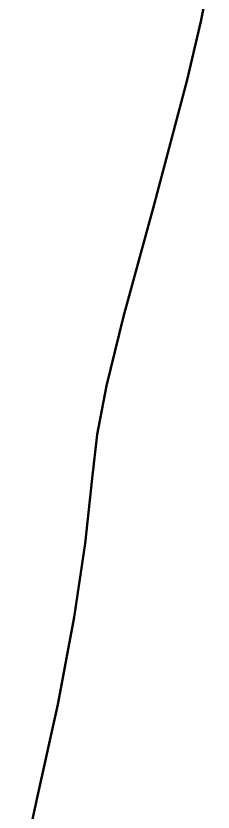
# Model space of a CAD drawing. Header units: millimetres. Extents: x -83 to 206, y -38 to 180.
# Drawn here: x 15.69 to 18.73, y 81.04 to 93.35 of the extents above; entities that cross this region are included whole.
import ezdxf

# ---------------------------------------------------------------- set-up
doc = ezdxf.new("R2010")
doc.units = ezdxf.units.MM
doc.layers.add('VISIBLE', color=7, linetype='Continuous', lineweight=50)

msp = doc.modelspace()

# ---------------------------------------------------------------- linework, layer by layer
at = {"layer": 'VISIBLE'}
for points in [[(18.731, 94.206), (18.541, 93.26)], [(18.541, 93.26), (18.329, 92.358)], [(18.329, 92.358), (17.823, 90.433)], [(17.823, 90.433), (17.35, 88.7)], [(17.35, 88.7), (17.084, 87.628)], [(17.084, 87.628), (16.942, 86.877)], [(16.942, 86.877), (16.865, 86.195)], [(16.865, 86.195), (16.755, 85.19)], [(16.755, 85.19), (16.588, 84.051)], [(16.588, 84.051), (16.333, 82.702)], [(16.333, 82.702), (16.02, 81.289)], [(16.02, 81.289), (15.686, 79.735)]]:
    msp.add_lwpolyline(points, dxfattribs=at)

doc.saveas('drawing.dxf')
